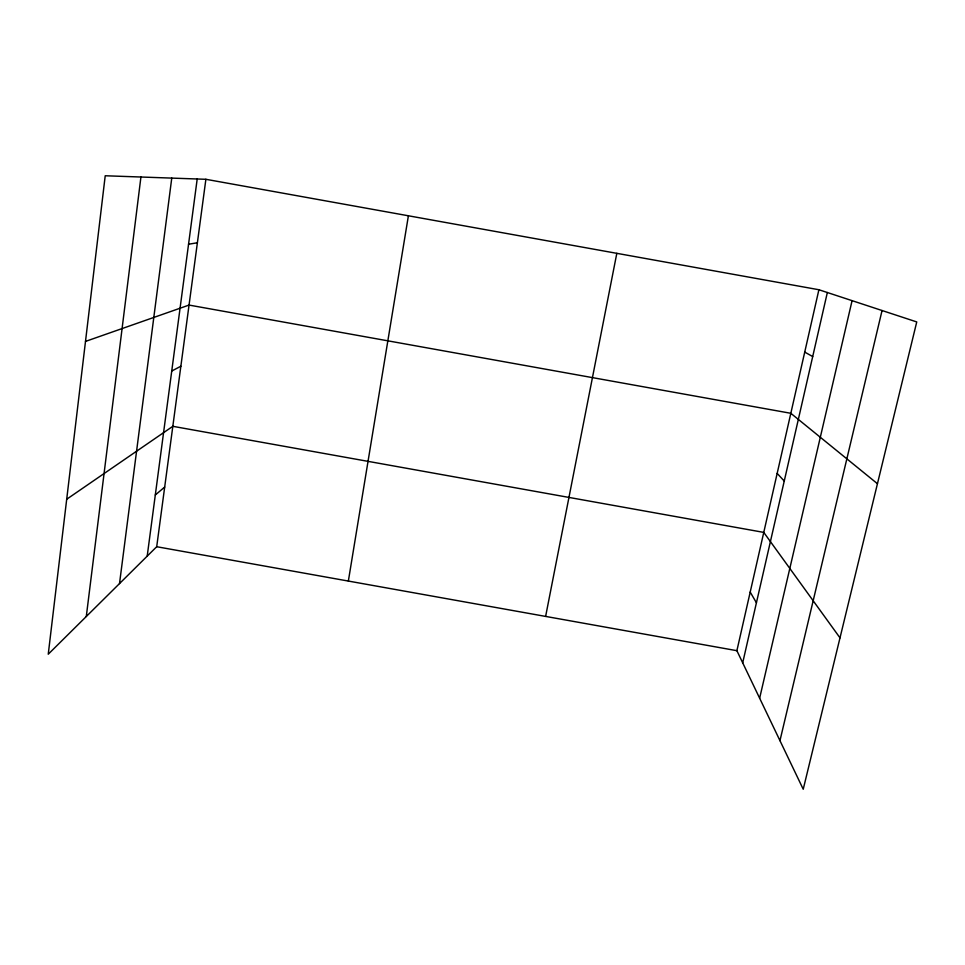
<?xml version="1.0" encoding="UTF-8"?>
<svg xmlns="http://www.w3.org/2000/svg" width="965" height="965" viewBox="0 0 965 965"><rect width="100%" height="100%" fill="white"/><g stroke="black" fill="none" stroke-linecap="round" stroke-linejoin="round"><path stroke-width="1.45" d="M86.295 616.502L140.926 177.017M119.515 583.572L171.758 178.091M147.199 556.13L197.198 178.995M205.883 179.297L105.221 175.763L48.25 654.21L156.704 546.721L205.883 179.297L818.899 289.741L916.75 321.936L803.23 789.237L736.886 650.687L818.899 289.741M348.353 581.063L408.4 215.786M545.623 616.406L616.816 253.337M742.7 662.822L827.343 292.516M759.636 698.202L852.083 300.658M779.961 740.65L882.058 310.525M155.305 494.985L164.677 487.072M66.706 499.231L172.819 426.313L763.761 532.391L839.996 637.853M171.746 371.03L180.853 366.242M85.499 341.417L189.043 305.073L790.83 413.297L877.45 483.718M188.549 244.229L197.391 242.77M156.704 546.721L736.886 650.687M804.738 352.092L812.699 356.568M777.175 473.381L784.243 481.065M750.203 592.076L756.427 602.775"/></g></svg>
